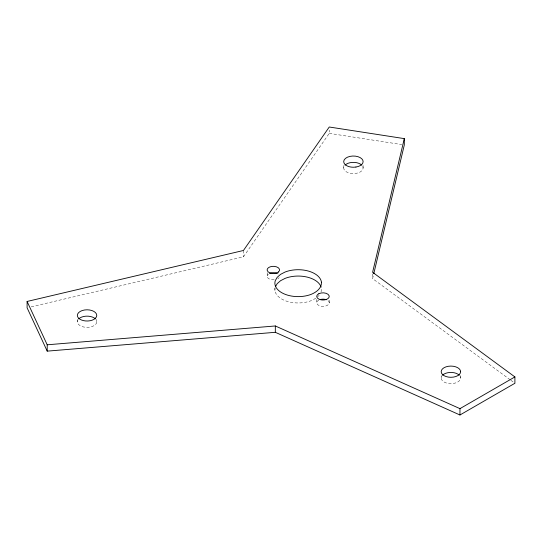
<?xml version="1.0" encoding="UTF-8"?>
<svg xmlns="http://www.w3.org/2000/svg" width="542" height="542" viewBox="0 0 542 542"><rect width="100%" height="100%" fill="white"/><g stroke="black" fill="none" stroke-linecap="round" stroke-linejoin="round"><path stroke-width="0.41" stroke-dasharray="2.71 2.03" d="M321.074 292.03L321.426 288.527M460.612 375.653L460.28 379.488A9.709 5.61 0 0 1 448.383 383.451A9.709 5.61 0 0 1 441.52 376.582L441.73 376.29M510.137 379.766L372.605 278.622L373.573 274.523M31.212 306.84L243.439 256.827L329.258 133.359L329.258 130.188M317.497 296.833L319.17 295.37M318.845 300.085L317.788 300.796A6.213 3.591 0 0 0 316.914 303.5L317.456 304.38A6.213 3.591 0 0 0 322.659 306.345L324.279 306.271A6.213 3.591 0 0 0 329.204 302.951L329.204 299.78M277.89 278.683L278.344 278.412A6.213 3.591 0 0 0 279.137 277.599M315.83 298.303L311.284 300.641A23.306 13.455 0 0 1 285.898 300.945A23.306 13.455 0 0 1 275.092 287.687M329.258 133.359L401.798 144.578M510.815 380.267L514.9 383.269M77.35 319.373L77.682 323.201A9.709 5.61 0 0 0 93.929 325.715L95.473 324.55A9.709 5.61 0 0 0 96.442 320.295M329.204 302.951L329.075 302.016A6.213 3.591 0 0 0 327.619 300.363M267.192 272.667L267.213 276.779A6.213 3.591 0 0 0 274.252 279.814M441.188 375.653L441.188 378.031M372.605 273.866L372.605 278.622M363.12 165.595L363.12 167.973M343.696 165.595L343.696 167.973M316.792 299.394L316.792 302.565M274.936 288.12L274.936 290.498M243.439 250.485L243.439 256.827M96.774 319.373L96.774 321.752M77.35 321.752A9.709 5.61 0 0 1 77.682 320.295M460.28 376.582A9.709 5.61 0 0 1 460.612 378.031M362.788 166.523A9.709 5.61 0 0 1 355.918 173.393L353.404 173.582A9.709 5.61 0 0 1 344.028 166.523M267.192 275.844A6.213 3.591 0 0 1 268.392 274.117M277.091 273.392A6.213 3.591 0 0 1 278.249 274.042"/><path stroke-width="0.81" d="M404.305 138.623L372.605 272.28L514.9 376.927L514.9 383.269L459.962 414.989L275.322 332.307L47.208 351.135L27.1 307.809L27.1 301.46L243.439 250.485L329.258 127.011L404.305 138.623L404.305 144.965L373.77 273.703M275.702 286.271L277.192 283.656L280.532 280.722L285.078 278.385A23.306 13.455 0 0 1 321.121 287.131M27.1 301.46L47.208 344.793L275.322 325.966L459.962 408.641L514.9 376.927M459.962 408.641L459.962 414.989M275.322 325.966L275.322 332.307M47.208 344.793L47.208 351.135M78.651 318.947A9.709 5.61 0 0 1 95.473 318.947M442.489 375.233A9.709 5.61 0 0 1 459.311 375.233M344.997 165.174A9.709 5.61 0 0 1 361.819 165.174M269.523 273.446A6.213 3.591 0 0 1 272.477 272.714L274.103 272.701A6.213 3.591 0 0 1 277.091 273.392M320.187 299.557A6.213 3.591 0 0 1 326.392 299.753M321.426 282.179C321.819 288.229 316.298 292.246 311.284 294.299A23.306 13.455 0 0 1 285.39 294.414A23.306 13.455 0 0 1 275.289 280.648L277.192 277.314L280.532 274.374L285.078 272.037A23.306 13.455 0 0 1 321.426 282.179M460.612 371.69L460.28 373.14A9.709 5.61 0 0 1 448.383 377.11A9.709 5.61 0 0 1 441.52 370.24L442.489 368.885A9.709 5.61 0 0 1 453.41 366.277A9.709 5.61 0 0 1 460.612 371.69M95.473 318.208L93.929 319.373A9.709 5.61 0 0 1 77.682 316.86L77.35 315.403A9.709 5.61 0 0 1 89.572 309.99A9.709 5.61 0 0 1 95.473 318.208M318.845 293.744L317.788 294.455A6.213 3.591 0 0 0 316.914 297.158L317.456 298.039A6.213 3.591 0 0 0 322.659 299.997L324.279 299.929A6.213 3.591 0 0 0 329.204 296.61L329.075 295.675A6.213 3.591 0 0 0 318.845 293.744M278.344 272.07L277.213 272.741A6.213 3.591 0 0 1 267.213 270.438L267.192 269.496A6.213 3.591 0 0 1 272.477 266.373L274.103 266.359A6.213 3.591 0 0 1 278.344 272.07M355.918 167.044L353.404 167.241A9.709 5.61 0 0 1 346.541 165.595L344.997 164.436A9.709 5.61 0 0 1 347.497 157.18A9.709 5.61 0 0 1 360.274 157.668L361.819 158.826A9.709 5.61 0 0 1 355.918 167.044"/></g></svg>
